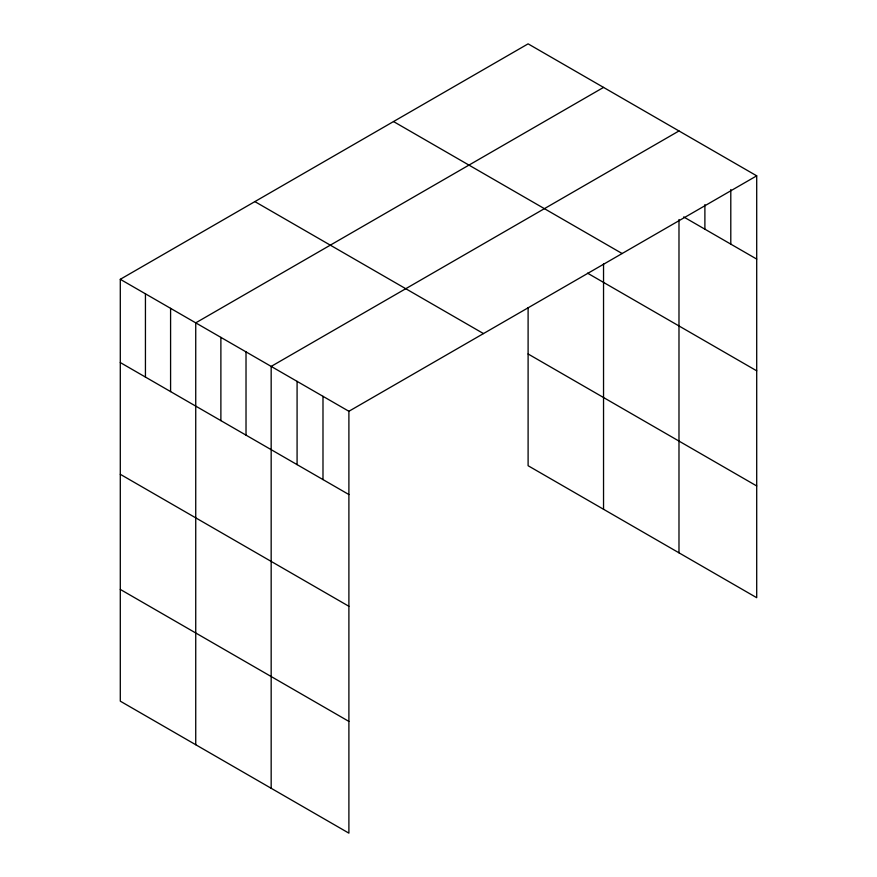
<?xml version="1.0" encoding="UTF-8"?>
<svg xmlns="http://www.w3.org/2000/svg" width="877" height="877" viewBox="0 0 877 877"><rect width="100%" height="100%" fill="white"/><g stroke="black" fill="none" stroke-linecap="round" stroke-linejoin="round"><path stroke-width="1.32" d="M120.292 279.303L348.893 411.28L348.893 833.15L120.292 701.172L120.292 279.303L528.107 43.85L756.708 175.828L756.708 597.697L528.107 465.72L528.107 307.663M603.54 87.404L195.735 322.857L195.735 744.726M678.984 130.958L271.168 366.411L271.168 788.28M348.893 411.28L756.708 175.828M683.687 216.937L756.708 259.088M393.521 121.552L622.133 253.53M587.535 273.164L756.708 370.828M528.107 353.979L756.708 485.957M254.867 201.6L483.479 333.578M120.292 362.552L348.893 494.54M120.292 474.293L348.893 606.281M120.292 589.421L348.893 721.409M730.793 189.542L730.793 244.135M704.889 204.604L704.889 229.171M678.984 219.535L678.984 552.828M603.54 263.78L603.54 509.274M322.988 396.327L322.988 479.576M297.084 381.363L297.084 464.624M246.02 351.885L246.02 435.145M220.883 337.371L220.883 420.631M170.587 308.331L170.587 391.591M145.439 293.817L145.439 377.077"/></g></svg>
